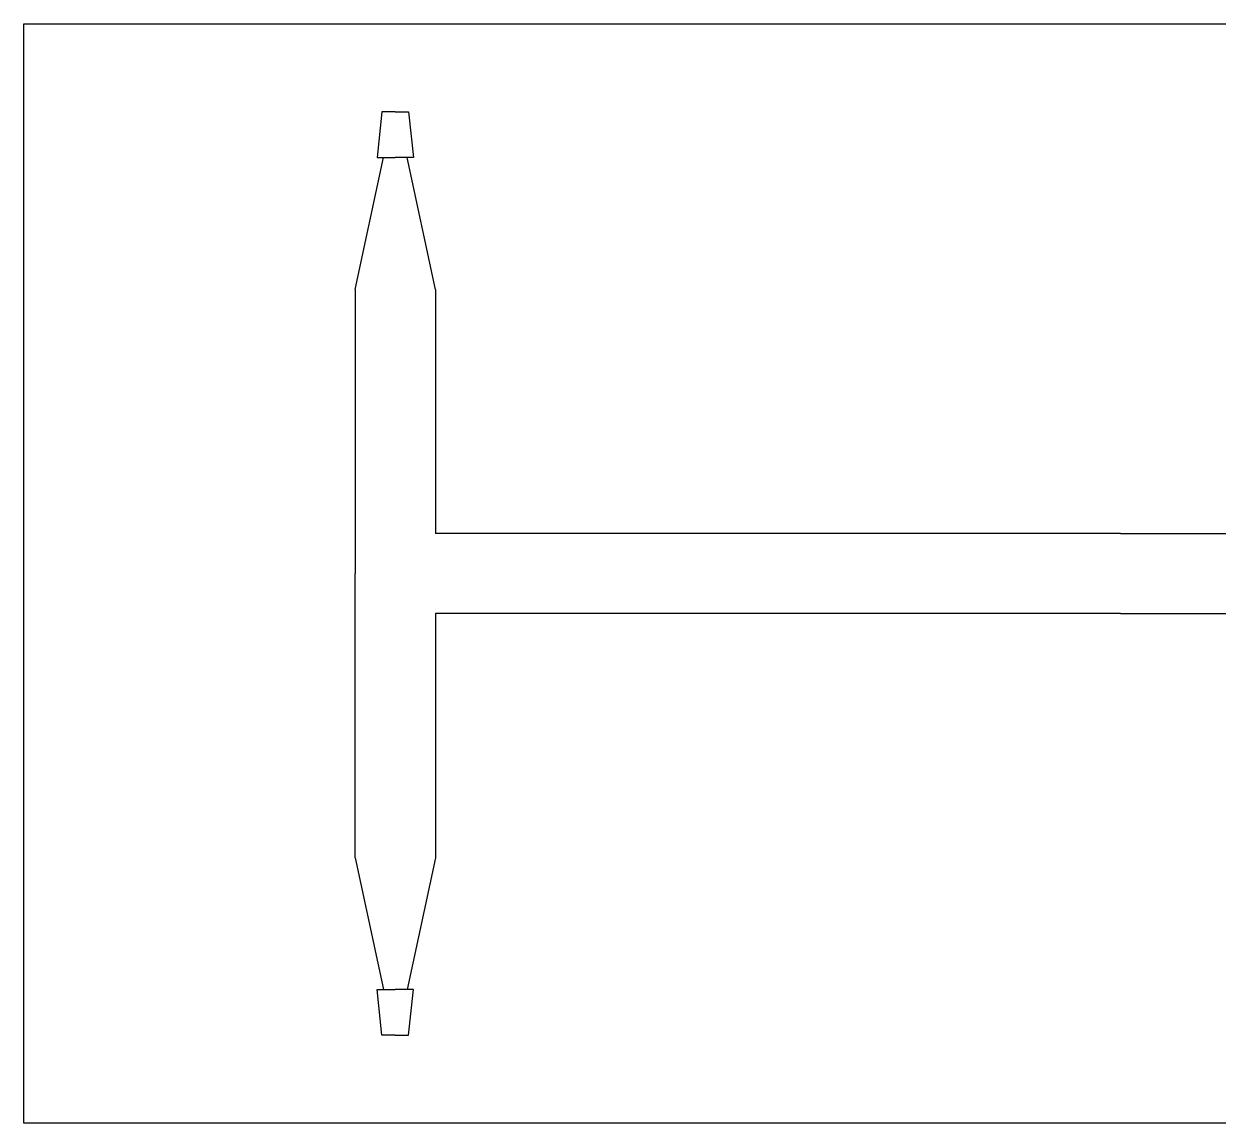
# Model space of a CAD drawing. Header units: millimetres. Extents: x 8562 to 17639, y 1241 to 3435.
# Drawn here: x 8592 to 9679, y 1249 to 2249 of the extents above; entities that cross this region are included whole.
import ezdxf

# ---------------------------------------------------------------- set-up
doc = ezdxf.new("R2010")
doc.units = ezdxf.units.MM

msp = doc.modelspace()

# ---------------------------------------------------------------- linework, layer by layer
for p, q in [((8917.8, 2169), (8913.5, 2127.4)), ((8930, 2169), (8917.8, 2169)), ((8930, 2169), (8942.1, 2169)), ((8942.1, 2169), (8946.4, 2127.4)), ((8893.5, 2007.5), (8919.2, 2127.4)), ((8913.5, 2127.4), (8930, 2127.4)), ((8946.4, 2127.4), (8930, 2127.4)), ((8966.5, 2007.5), (8940.7, 2127.4)), ((8893.5, 2007.5), (8893.5, 1749)), ((8966.5, 2007.5), (8966.5, 1785.5)), ((9590, 1785.5), (8966.5, 1785.5)), ((9590, 1785.5), (10213.5, 1785.5)), ((8893.5, 1490.5), (8893.5, 1749)), ((9590, 1712.5), (8966.5, 1712.5)), ((8966.5, 1712.5), (8966.5, 1490.5)), ((9590, 1712.5), (10213.5, 1712.5)), ((8893.5, 1490.5), (8919.2, 1370.7)), ((8966.5, 1490.5), (8940.7, 1370.7)), ((8917.8, 1329), (8913.5, 1370.7)), ((8913.5, 1370.7), (8930, 1370.7)), ((8946.4, 1370.7), (8930, 1370.7)), ((8942.1, 1329), (8946.4, 1370.7)), ((8930, 1329), (8917.8, 1329)), ((8930, 1329), (8942.1, 1329))]:
    msp.add_line(p, q)
msp.add_lwpolyline([(9590, 1249), (8592, 1249), (8592, 2249), (9590, 2249), (10588, 2249), (10588, 1249)], close=True)

doc.saveas('drawing.dxf')
